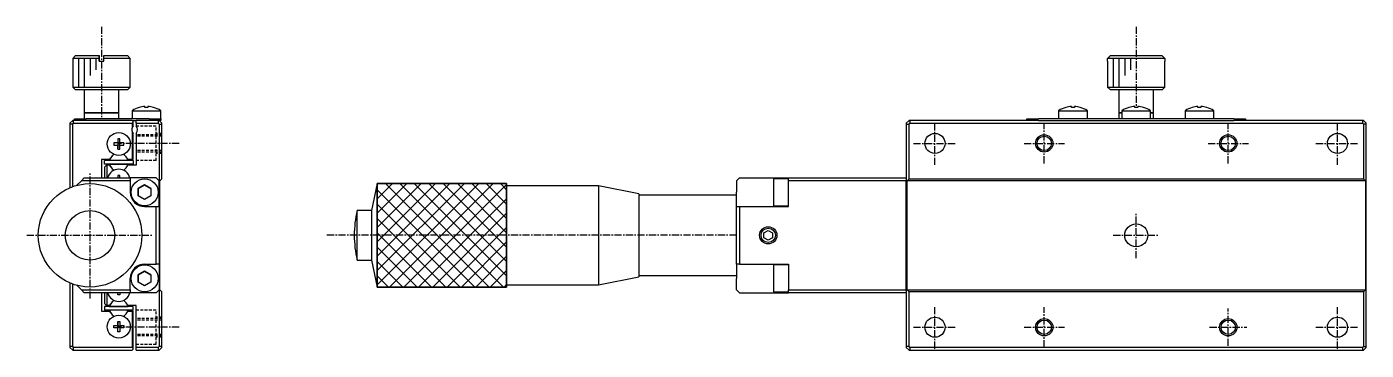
# Model space of a CAD drawing. Extents: x 46 to 544, y 48 to 281.
# Drawn here: x 311.2 to 544.2, y 162.3 to 218.7 of the extents above; entities that cross this region are included whole.
import ezdxf

# ---------------------------------------------------------------- set-up
doc = ezdxf.new("R2010")
doc.units = 0
doc.linetypes.add('CENTER', pattern=[2, 1.25, -0.25, 0.25, -0.25])
doc.linetypes.add('DASHED', pattern=[0.75, 0.5, -0.25])
doc.layers.get('0').update_dxf_attribs({"linetype": 'CONTINUOUS'})
doc.layers.add('CENTER', color=1, linetype='CENTER')

msp = doc.modelspace()

# ---------------------------------------------------------------- linework, layer by layer
at = {"color": 7, "linetype": 'CONTINUOUS'}
for p, q in [((319.75, 213.65), (319.25, 213.15)), ((323.85, 213.15), (319.25, 213.15)), ((319.25, 213.15), (319.25, 208.15)), ((319.75, 213.65), (323.85, 213.65)), ((323.85, 213.65), (323.85, 213.15)), ((323.85, 213.15), (323.85, 213.65)), ((323.85, 212.65), (323.85, 213.15)), ((323.85, 213.15), (323.85, 212.65)), ((323.85, 212.65), (324.65, 212.65)), ((324.65, 213.65), (328.75, 213.65)), ((324.65, 213.15), (324.65, 213.65)), ((329.25, 213.15), (324.65, 213.15)), ((324.65, 212.65), (324.65, 213.15)), ((329.25, 213.15), (328.75, 213.65)), ((329.25, 208.15), (329.25, 213.15)), ((499.205071, 212.65), (499.221096, 212.65)), ((499.205071, 212.65), (499.205071, 208.15)), ((499.221096, 213.15), (499.722884, 213.65)), ((499.221096, 212.65), (499.221096, 213.15)), ((509.189045, 213.15), (499.221096, 213.15)), ((499.722884, 213.65), (508.687258, 213.65)), ((508.687258, 213.65), (509.189045, 213.15)), ((509.189045, 213.15), (509.189045, 212.65)), ((509.189045, 212.65), (509.205071, 212.65)), ((509.205071, 208.15), (509.205071, 212.65)), ((319.25, 208.15), (329.25, 208.15)), ((319.25, 208.15), (319.75, 207.65)), ((328.75, 207.65), (319.75, 207.65)), ((321.25, 207.65), (321.25, 203.65)), ((327.25, 203.65), (327.25, 207.65)), ((328.75, 207.65), (329.25, 208.15)), ((499.205071, 208.15), (509.205071, 208.15)), ((499.205071, 208.15), (499.705071, 207.65)), ((508.705071, 207.65), (499.705071, 207.65)), ((501.205071, 207.65), (501.205071, 203.65)), ((507.205071, 203.65), (507.205071, 207.65)), ((508.705071, 207.65), (509.205071, 208.15)), ((321.25, 203.65), (327.25, 203.65)), ((327.25, 203.65), (321.25, 203.65)), ((321.25, 203.65), (321.25, 202.65)), ((327.25, 202.65), (327.25, 203.65)), ((329.55, 204.041657), (334.55, 204.041657)), ((329.55, 204.041657), (329.55, 202.65)), ((330.79141, 204.612581), (330.788067, 204.619436)), ((331.79, 204.612581), (331.79, 204.784953)), ((332.31, 204.612581), (331.79, 204.612581)), ((332.31, 204.784953), (332.31, 204.612581)), ((333.311933, 204.619436), (333.30859, 204.612581)), ((334.55, 202.65), (334.55, 204.041657)), ((490.705071, 204.041657), (493.205071, 204.041657)), ((490.705071, 204.041657), (490.705071, 202.65)), ((491.946481, 204.612581), (491.943138, 204.619436)), ((492.945071, 204.612581), (492.945071, 204.784953)), ((493.465071, 204.612581), (492.945071, 204.612581)), ((493.205071, 204.041657), (495.705071, 204.041657)), ((493.465071, 204.784953), (493.465071, 204.612581)), ((494.467003, 204.619436), (494.46366, 204.612581)), ((495.705071, 202.65), (495.705071, 204.041657)), ((501.205071, 203.65), (501.705071, 203.65)), ((501.705071, 203.65), (501.205071, 203.65)), ((501.205071, 203.65), (501.205071, 202.65)), ((501.705071, 204.041657), (504.205071, 204.041657)), ((501.705071, 204.041657), (501.705071, 202.65)), ((502.946481, 204.612581), (502.943138, 204.619436)), ((503.945071, 204.612581), (503.945071, 204.784953)), ((504.465071, 204.612581), (503.945071, 204.612581)), ((504.205071, 204.041657), (506.705071, 204.041657)), ((504.465071, 204.784953), (504.465071, 204.612581)), ((505.467003, 204.619436), (505.46366, 204.612581)), ((506.705071, 202.65), (506.705071, 204.041657)), ((506.705071, 203.65), (507.205071, 203.65)), ((507.205071, 203.65), (506.705071, 203.65)), ((507.205071, 202.65), (507.205071, 203.65)), ((512.705071, 204.041657), (515.205071, 204.041657)), ((512.705071, 204.041657), (512.705071, 202.65)), ((513.946481, 204.612581), (513.943138, 204.619436)), ((514.945071, 204.612581), (514.945071, 204.784953)), ((515.465071, 204.612581), (514.945071, 204.612581)), ((515.205071, 204.041657), (517.705071, 204.041657)), ((515.465071, 204.784953), (515.465071, 204.612581)), ((516.467003, 204.619436), (516.46366, 204.612581)), ((517.705071, 202.65), (517.705071, 204.041657)), ((319.25, 202.35), (318.75, 201.85)), ((318.75, 201.85), (318.75, 201.7)), ((318.75, 201.7), (318.75, 190.641562)), ((319.25, 201.7), (318.75, 201.7)), ((319.4, 202.35), (319.25, 202.35)), ((319.25, 201.7), (319.4, 201.85)), ((319.25, 190.835281), (319.25, 201.7)), ((319.4, 201.85), (319.4, 202.35)), ((329.55, 202.35), (319.4, 202.35)), ((319.4, 201.85), (329.55, 201.85)), ((319.55, 202.35), (319.55, 202.65)), ((319.55, 202.65), (321.55, 202.65)), ((330.975, 202.65), (321.55, 202.65)), ((329.55, 202.35), (330.25, 202.35)), ((329.75, 202.15), (329.55, 202.35)), ((329.55, 201.85), (329.75, 202.05)), ((329.55, 201.85), (329.55, 201.06225)), ((329.55, 200.43775), (329.55, 195.55)), ((329.75, 202.05), (329.75, 202.15)), ((329.75, 201.411438), (329.75, 202.05)), ((330.25, 201.85), (330.25, 202.35)), ((334.1, 202.35), (330.25, 202.35)), ((330.25, 201.85), (330.25, 201.411438)), ((330.25, 201.85), (334.1, 201.85)), ((332.55, 202.65), (330.975, 202.65)), ((332.55, 202.65), (334.55, 202.65)), ((334.1, 202.35), (334.1, 201.85)), ((334.25, 202.35), (334.1, 202.35)), ((334.1, 201.85), (334.25, 201.7)), ((334.55, 202.35), (334.25, 202.35)), ((334.25, 202.35), (334.75, 201.85)), ((334.25, 201.7), (334.25, 191.85)), ((334.25, 201.7), (334.75, 201.7)), ((334.55, 202.65), (334.55, 202.35)), ((334.75, 201.7), (334.75, 201.85)), ((334.75, 192.2), (334.75, 201.7)), ((464.705071, 202.35), (464.205071, 201.85)), ((464.205071, 201.85), (464.205071, 201.7)), ((464.205071, 201.7), (464.705071, 201.7)), ((464.205071, 201.7), (464.205071, 191.85)), ((464.855071, 202.35), (464.705071, 202.35)), ((464.705071, 201.7), (464.855071, 201.85)), ((464.705071, 192.2), (464.705071, 201.7)), ((464.855071, 202.35), (464.855071, 201.85)), ((486.151505, 202.35), (464.855071, 202.35)), ((464.855071, 201.85), (543.555071, 201.85)), ((485.205071, 202.35), (485.205071, 202.65)), ((485.205071, 202.65), (487.205071, 202.65)), ((487.205071, 202.35), (486.151505, 202.35)), ((492.130071, 202.65), (487.205071, 202.65)), ((487.205071, 202.35), (521.205071, 202.35)), ((493.205071, 202.65), (492.130071, 202.65)), ((494.280071, 202.65), (493.205071, 202.65)), ((503.130071, 202.65), (494.280071, 202.65)), ((504.205071, 202.65), (503.130071, 202.65)), ((505.280071, 202.65), (504.205071, 202.65)), ((514.130071, 202.65), (505.280071, 202.65)), ((515.205071, 202.65), (514.130071, 202.65)), ((516.280071, 202.65), (515.205071, 202.65)), ((521.205071, 202.65), (516.280071, 202.65)), ((521.205071, 202.65), (523.205071, 202.65)), ((522.258636, 202.35), (521.205071, 202.35)), ((543.555071, 202.35), (522.258636, 202.35)), ((523.205071, 202.65), (523.205071, 202.35)), ((543.555071, 202.35), (543.555071, 201.85)), ((543.705071, 202.35), (543.555071, 202.35)), ((543.555071, 201.85), (543.705071, 201.7)), ((544.205071, 201.85), (543.705071, 202.35)), ((543.705071, 201.7), (543.705071, 192.2)), ((544.205071, 201.7), (543.705071, 201.7)), ((544.205071, 162.85), (544.205071, 201.85)), ((327.07, 198.43), (326.363639, 198.43)), ((326.363639, 198.43), (326.363639, 198.07)), ((326.363639, 198.07), (327.07, 198.07)), ((327.43, 199.136361), (327.07, 199.136361)), ((327.07, 199.136361), (327.07, 198.43)), ((327.07, 199.136361), (327.07, 198.43)), ((327.080372, 198.419628), (327.07, 198.43)), ((327.080372, 198.080372), (327.07, 198.07)), ((327.07, 198.07), (327.07, 197.363639)), ((327.07, 197.363639), (327.07, 198.07)), ((327.419628, 198.419628), (327.080372, 198.419628)), ((327.080372, 198.419628), (327.080372, 198.080372)), ((327.080372, 198.080372), (327.419628, 198.080372)), ((327.419628, 198.419628), (327.43, 198.43)), ((327.419628, 198.080372), (327.419628, 198.419628)), ((327.419628, 198.080372), (327.43, 198.07)), ((327.43, 198.43), (327.43, 199.136361)), ((328.136361, 198.43), (327.43, 198.43)), ((327.43, 197.363639), (327.43, 198.07)), ((327.43, 198.07), (328.136361, 198.07)), ((328.136361, 198.07), (328.136361, 198.43)), ((329.75, 195.55), (329.75, 200.088562)), ((330.25, 200.088562), (330.25, 194.55)), ((469.005317, 200.088562), (469.404824, 200.088562)), ((539.005317, 200.088562), (539.404824, 200.088562)), ((325.705588, 195.55), (325.875185, 195.84375)), ((327.07, 197.363639), (327.43, 197.363639)), ((328.624815, 195.84375), (328.794412, 195.55)), ((325.705588, 195.55), (324.25, 195.55)), ((324.25, 195.55), (324.25, 192.35)), ((329.75, 195.35), (324.75, 195.35)), ((324.75, 194.75), (324.75, 195.35)), ((329.75, 194.75), (324.75, 194.75)), ((325.691104, 194.75), (324.75, 194.75)), ((325.1, 194.55), (324.75, 194.2)), ((324.75, 194.2), (324.75, 192.35)), ((325.1, 194.55), (325.25, 194.55)), ((325.25, 192.35), (325.25, 194.55)), ((325.705588, 194.55), (325.25, 194.55)), ((325.6, 194.749998), (325.691104, 194.749998)), ((325.6, 194.749998), (325.691104, 194.749998)), ((325.6, 194.749998), (325.691104, 194.749998)), ((325.6, 194.749998), (325.691104, 194.749998)), ((325.6, 194.749998), (325.691104, 194.749998)), ((325.6, 194.749998), (325.691104, 194.749998)), ((325.6, 194.749998), (325.691104, 194.749998)), ((325.6, 194.749998), (325.691104, 194.749998)), ((325.6, 194.749998), (325.691104, 194.749998)), ((325.6, 194.749998), (325.691104, 194.749998)), ((325.6, 194.749998), (325.691104, 194.749998)), ((325.6, 194.749998), (325.691104, 194.749998)), ((325.6, 194.749998), (328.9, 194.749998)), ((325.6, 194.749998), (325.691104, 194.749998)), ((325.6, 194.749998), (325.691104, 194.749998)), ((325.6, 194.749998), (325.691104, 194.749998)), ((325.6, 194.749998), (325.691104, 194.749998)), ((325.6, 194.749998), (325.691104, 194.749998)), ((325.6, 194.749998), (325.691104, 194.749998)), ((325.6, 194.749998), (325.691104, 194.749998)), ((325.6, 194.749998), (325.691104, 194.749998)), ((325.6, 194.749998), (325.691104, 194.749998)), ((325.6, 194.749998), (325.691104, 194.749998)), ((325.875185, 194.25625), (325.705588, 194.55)), ((328.794412, 194.55), (328.624815, 194.25625)), ((329.55, 195.55), (328.794412, 195.55)), ((330.25, 194.55), (328.794412, 194.55)), ((329.75, 194.75), (328.808896, 194.75)), ((328.808896, 194.749998), (328.9, 194.749998)), ((328.808896, 194.749998), (328.9, 194.749998)), ((328.808896, 194.749998), (328.9, 194.749998)), ((328.808896, 194.749998), (328.9, 194.749998)), ((328.808896, 194.749998), (328.9, 194.749998)), ((328.808896, 194.749998), (328.9, 194.749998)), ((328.808896, 194.749998), (328.9, 194.749998)), ((328.808896, 194.749998), (328.9, 194.749998)), ((328.808896, 194.749998), (328.9, 194.749998)), ((328.808896, 194.749998), (328.9, 194.749998)), ((328.808896, 194.749998), (328.9, 194.749998)), ((328.808896, 194.749998), (328.9, 194.749998)), ((328.808896, 194.749998), (328.9, 194.749998)), ((328.808896, 194.749998), (328.9, 194.749998)), ((328.808896, 194.749998), (328.9, 194.749998)), ((328.808896, 194.749998), (328.9, 194.749998)), ((328.808896, 194.749998), (328.9, 194.749998)), ((328.808896, 194.749998), (328.9, 194.749998)), ((328.808896, 194.749998), (328.9, 194.749998)), ((328.808896, 194.749998), (328.9, 194.749998)), ((328.808896, 194.749998), (328.9, 194.749998)), ((328.808896, 194.749998), (328.9, 194.749998)), ((328.808896, 194.749998), (328.9, 194.749998)), ((328.808896, 194.749998), (328.9, 194.749998)), ((328.808896, 194.749998), (328.9, 194.749998)), ((328.808896, 194.749998), (328.9, 194.749998)), ((328.808896, 194.749998), (328.9, 194.749998)), ((328.808896, 194.749998), (328.9, 194.749998)), ((328.808896, 194.749998), (328.9, 194.749998)), ((328.808896, 194.749998), (328.9, 194.749998)), ((328.808896, 194.749998), (328.9, 194.749998)), ((329.75, 195.55), (329.55, 195.55)), ((329.75, 195.35), (329.75, 194.75)), ((320.75, 191.85), (319.951562, 191.051562)), ((320.75, 191.85), (321.25, 192.35)), ((329.25, 191.85), (320.75, 191.85)), ((321.25, 192.35), (329.25, 192.35)), ((327.43, 192.736361), (327.07, 192.736361)), ((327.07, 192.736361), (327.07, 192.35)), ((327.07, 192.736361), (327.07, 192.35)), ((327.43, 192.316476), (327.43, 192.736361)), ((329.25, 192.35), (329.25, 191.85)), ((333.75, 192.35), (329.25, 192.35)), ((329.25, 191.85), (329.25, 189.85)), ((330.65, 190.485085), (331.75, 191.120171)), ((331.75, 191.120171), (330.65, 190.485085)), ((331.75, 191.120171), (332.85, 190.485085)), ((332.85, 190.485085), (331.75, 191.120171)), ((334.25, 191.85), (333.75, 192.35)), ((334.25, 187.35), (334.25, 191.85)), ((334.4, 191.85), (334.75, 192.2)), ((334.4, 172.85), (334.4, 191.85)), ((372.205071, 191.35), (371.205071, 186.65)), ((372.205071, 191.35), (372.205071, 173.35)), ((394.705071, 191.35), (372.205071, 191.35)), ((372.205071, 191.35), (394.705071, 191.35)), ((372.205071, 173.35), (372.205071, 191.35)), ((394.705071, 173.35), (394.705071, 191.35)), ((394.705071, 191.35), (394.705071, 173.35)), ((435.205071, 192.35), (434.705071, 191.85)), ((434.705071, 191.85), (434.705071, 189.85)), ((435.205071, 192.35), (443.705071, 192.35)), ((441.105071, 192.2), (441.105071, 189.85)), ((443.705071, 192.2), (441.105071, 192.2)), ((443.705071, 191.85), (443.705071, 192.35)), ((443.705071, 192.35), (464.205071, 192.35)), ((443.705071, 187.35), (443.705071, 191.85)), ((464.205071, 191.85), (443.705071, 191.85)), ((464.205071, 191.05), (464.205071, 191.85)), ((464.205071, 191.85), (464.205071, 191.05)), ((464.205071, 173.65), (464.205071, 191.05)), ((464.205071, 191.05), (464.205071, 173.65)), ((464.355071, 191.85), (464.705071, 192.2)), ((464.355071, 172.85), (464.355071, 191.85)), ((544.055071, 191.85), (464.355071, 191.85)), ((464.705071, 192.2), (543.705071, 192.2)), ((543.705071, 192.2), (544.055071, 191.85)), ((544.055071, 191.85), (544.055071, 172.85)), ((330.65, 189.214915), (330.65, 190.485085)), ((330.65, 190.485085), (330.65, 189.214915)), ((331.75, 188.579829), (330.65, 189.214915)), ((332.85, 189.214915), (331.75, 188.579829)), ((332.85, 190.485085), (332.85, 189.214915)), ((410.705071, 190.95), (394.705071, 190.95)), ((410.705071, 190.95), (410.705071, 182.350184)), ((417.705071, 189.55), (410.705071, 190.95)), ((417.705071, 189.55), (417.705071, 182.350154)), ((434.705071, 189.35), (417.705071, 189.35)), ((434.705071, 187.35), (434.705071, 189.85)), ((441.105071, 189.85), (441.105071, 187.5)), ((331.75, 187.35), (333.75, 187.35)), ((333.75, 177.35), (333.75, 187.35)), ((333.75, 187.35), (334.25, 187.35)), ((334.25, 187.35), (334.25, 177.35)), ((368.705071, 182.350092), (368.705071, 186.65)), ((371.205071, 186.65), (368.705071, 186.65)), ((371.205071, 186.65), (371.205071, 178.05)), ((434.705071, 177.35), (434.705071, 187.35)), ((434.705071, 187.35), (435.205071, 187.35)), ((435.205071, 187.35), (435.205071, 177.35)), ((435.205071, 187.35), (443.705071, 187.35)), ((441.105071, 187.5), (443.705071, 187.5)), ((368.705071, 178.05), (368.705071, 182.350092)), ((410.705071, 182.350184), (410.705071, 173.75)), ((417.705071, 182.350154), (417.705071, 175.15)), ((439.455071, 182.783013), (440.205071, 183.216025)), ((439.455071, 181.916987), (439.455071, 182.783013)), ((440.205071, 181.483975), (439.455071, 181.916987)), ((440.205071, 183.216025), (440.955071, 182.783013)), ((440.955071, 181.916987), (440.205071, 181.483975)), ((440.955071, 182.783013), (440.955071, 181.916987)), ((331.75, 177.35), (333.75, 177.35)), ((334.25, 177.35), (333.75, 177.35)), ((334.25, 177.35), (334.25, 172.85)), ((368.705071, 178.05), (371.205071, 178.05)), ((371.205071, 178.05), (372.205071, 173.35)), ((435.205071, 177.35), (434.705071, 177.35)), ((434.705071, 177.35), (434.705071, 174.85)), ((435.205071, 177.35), (443.705071, 177.35)), ((441.105071, 177.2), (441.105071, 174.85)), ((443.705071, 177.2), (441.105071, 177.2)), ((443.705071, 177.35), (443.705071, 172.85)), ((329.25, 172.85), (329.25, 174.85)), ((330.65, 175.485085), (331.75, 176.120171)), ((331.75, 176.120171), (330.65, 175.485085)), ((330.65, 174.214915), (330.65, 175.485085)), ((330.65, 175.485085), (330.65, 174.214915)), ((331.75, 176.120171), (332.85, 175.485085)), ((332.85, 175.485085), (331.75, 176.120171)), ((332.85, 175.485085), (332.85, 174.214915)), ((410.705071, 173.75), (417.705071, 175.15)), ((417.705071, 175.35), (434.705071, 175.35)), ((434.705071, 172.85), (434.705071, 174.85)), ((441.105071, 174.85), (441.105071, 172.5)), ((318.75, 174.058438), (318.75, 163)), ((319.25, 163), (319.25, 173.864719)), ((319.951562, 173.648438), (320.75, 172.85)), ((321.25, 172.35), (320.75, 172.85)), ((320.75, 172.85), (329.25, 172.85)), ((329.25, 172.85), (329.25, 172.35)), ((331.75, 173.579829), (330.65, 174.214915)), ((332.85, 174.214915), (331.75, 173.579829)), ((333.75, 172.35), (334.25, 172.85)), ((334.25, 172.85), (334.25, 163)), ((334.75, 172.5), (334.4, 172.85)), ((334.75, 163), (334.75, 172.5)), ((372.205071, 173.35), (394.705071, 173.35)), ((394.705071, 173.35), (372.205071, 173.35)), ((394.705071, 173.75), (410.705071, 173.75)), ((434.705071, 172.85), (435.205071, 172.35)), ((441.105071, 172.5), (443.705071, 172.5)), ((443.705071, 172.85), (464.205071, 172.85)), ((443.705071, 172.35), (443.705071, 172.85)), ((464.205071, 172.85), (464.205071, 173.65)), ((464.205071, 173.65), (464.205071, 172.85)), ((464.205071, 172.85), (464.205071, 162.85)), ((464.705071, 172.5), (464.355071, 172.85)), ((464.355071, 172.85), (544.055071, 172.85)), ((464.705071, 163), (464.705071, 172.5)), ((543.705071, 172.5), (464.705071, 172.5)), ((544.055071, 172.85), (543.705071, 172.5)), ((543.705071, 172.5), (543.705071, 163)), ((329.25, 172.35), (321.25, 172.35)), ((324.25, 172.35), (324.25, 169.15)), ((324.75, 172.35), (324.75, 170.5)), ((324.75, 170.5), (325.1, 170.15)), ((325.25, 170.15), (325.1, 170.15)), ((325.25, 170.15), (325.25, 172.35)), ((325.705588, 170.15), (325.25, 170.15)), ((325.705588, 170.15), (325.875185, 170.44375)), ((327.07, 171.963639), (327.07, 172.35)), ((327.07, 171.963639), (327.07, 172.35)), ((327.43, 171.963639), (327.07, 171.963639)), ((327.43, 172.383524), (327.43, 171.963639)), ((328.624815, 170.44375), (328.794412, 170.15)), ((330.25, 170.15), (328.794412, 170.15)), ((333.75, 172.35), (329.25, 172.35)), ((330.25, 162.85), (330.25, 170.15)), ((435.205071, 172.35), (443.705071, 172.35)), ((464.205071, 172.35), (443.705071, 172.35)), ((324.25, 169.15), (325.705588, 169.15)), ((324.75, 169.95), (324.75, 169.35)), ((329.75, 169.95), (324.75, 169.95)), ((325.691104, 169.95), (324.75, 169.95)), ((329.75, 169.35), (324.75, 169.35)), ((325.6, 169.950002), (325.691104, 169.950002)), ((325.6, 169.950002), (325.691104, 169.950002)), ((325.6, 169.950002), (325.691104, 169.950002)), ((325.6, 169.950002), (325.691104, 169.950002)), ((325.6, 169.950002), (325.691104, 169.950002)), ((325.6, 169.950002), (325.691104, 169.950002)), ((325.6, 169.950002), (325.691104, 169.950002)), ((325.6, 169.950002), (325.691104, 169.950002)), ((325.6, 169.950002), (325.691104, 169.950002)), ((325.6, 169.950002), (325.691104, 169.950002)), ((325.6, 169.950002), (325.691104, 169.950002)), ((325.6, 169.950002), (325.691104, 169.950002)), ((325.6, 169.950002), (328.9, 169.950002)), ((325.6, 169.950002), (325.691104, 169.950002)), ((325.6, 169.950002), (325.691104, 169.950002)), ((325.6, 169.950002), (325.691104, 169.950002)), ((325.6, 169.950002), (325.691104, 169.950002)), ((325.6, 169.950002), (325.691104, 169.950002)), ((325.6, 169.950002), (325.691104, 169.950002)), ((325.6, 169.950002), (325.691104, 169.950002)), ((325.6, 169.950002), (325.691104, 169.950002)), ((325.6, 169.950002), (325.691104, 169.950002)), ((325.6, 169.950002), (325.691104, 169.950002)), ((325.6, 169.950002), (325.691104, 169.950002)), ((325.875185, 168.85625), (325.705588, 169.15)), ((328.794412, 169.15), (328.624815, 168.85625)), ((328.794412, 169.15), (329.55, 169.15)), ((328.808896, 169.950002), (328.9, 169.950002)), ((328.808896, 169.950002), (328.9, 169.950002)), ((328.808896, 169.950002), (328.9, 169.950002)), ((328.808896, 169.950002), (328.9, 169.950002)), ((328.808896, 169.950002), (328.9, 169.950002)), ((328.808896, 169.950002), (328.9, 169.950002)), ((328.808896, 169.950002), (328.9, 169.950002)), ((328.808896, 169.950002), (328.9, 169.950002)), ((328.808896, 169.950002), (328.9, 169.950002)), ((328.808896, 169.950002), (328.9, 169.950002)), ((328.808896, 169.950002), (328.9, 169.950002)), ((328.808896, 169.950002), (328.9, 169.950002)), ((328.808896, 169.950002), (328.9, 169.950002)), ((328.808896, 169.950002), (328.9, 169.950002)), ((328.808896, 169.950002), (328.9, 169.950002)), ((328.808896, 169.950002), (328.9, 169.950002)), ((328.808896, 169.950002), (328.9, 169.950002)), ((328.808896, 169.950002), (328.9, 169.950002)), ((328.808896, 169.950002), (328.9, 169.950002)), ((328.808896, 169.950002), (328.9, 169.950002)), ((328.808896, 169.950002), (328.9, 169.950002)), ((328.808896, 169.950002), (328.9, 169.950002)), ((328.808896, 169.950002), (328.9, 169.950002)), ((328.808896, 169.950002), (328.9, 169.950002)), ((328.808896, 169.950002), (328.9, 169.950002)), ((328.808896, 169.950002), (328.9, 169.950002)), ((328.808896, 169.950002), (328.9, 169.950002)), ((328.808896, 169.950002), (328.9, 169.950002)), ((328.808896, 169.950002), (328.9, 169.950002)), ((328.808896, 169.950002), (328.9, 169.950002)), ((328.808896, 169.950002), (328.9, 169.950002)), ((329.75, 169.95), (328.808896, 169.95)), ((329.55, 169.15), (329.55, 162.85)), ((329.55, 169.15), (329.75, 169.15)), ((329.75, 169.35), (329.75, 169.95)), ((329.75, 162.65), (329.75, 169.15)), ((326.363639, 166.27), (326.363639, 166.63)), ((326.363639, 166.63), (327.07, 166.63)), ((327.07, 166.27), (326.363639, 166.27)), ((327.07, 167.336361), (327.43, 167.336361)), ((327.07, 166.63), (327.07, 167.336361)), ((327.07, 167.336361), (327.07, 166.63)), ((327.080372, 166.619628), (327.07, 166.63)), ((327.080372, 166.280372), (327.07, 166.27)), ((327.07, 165.563639), (327.07, 166.27)), ((327.07, 165.563639), (327.07, 166.27)), ((327.43, 165.563639), (327.07, 165.563639)), ((327.080372, 166.619628), (327.419628, 166.619628)), ((327.080372, 166.280372), (327.080372, 166.619628)), ((327.419628, 166.280372), (327.080372, 166.280372)), ((327.419628, 166.619628), (327.43, 166.63)), ((327.419628, 166.619628), (327.419628, 166.280372)), ((327.419628, 166.280372), (327.43, 166.27)), ((327.43, 167.336361), (327.43, 166.63)), ((327.43, 166.63), (328.136361, 166.63)), ((327.43, 166.27), (327.43, 165.563639)), ((328.136361, 166.27), (327.43, 166.27)), ((328.136361, 166.63), (328.136361, 166.27)), ((319.25, 163), (318.75, 163)), ((318.75, 163), (318.75, 162.85)), ((319.25, 162.35), (318.75, 162.85)), ((319.4, 162.85), (319.25, 163)), ((319.25, 162.35), (319.4, 162.35)), ((329.55, 162.85), (319.4, 162.85)), ((319.4, 162.35), (319.4, 162.85)), ((319.4, 162.35), (329.55, 162.35)), ((329.75, 162.65), (329.55, 162.85)), ((329.55, 162.35), (329.75, 162.55)), ((329.75, 162.55), (329.75, 162.65)), ((334.1, 162.85), (330.25, 162.85)), ((330.25, 162.35), (330.25, 162.85)), ((330.25, 162.35), (334.1, 162.35)), ((334.25, 163), (334.1, 162.85)), ((334.1, 162.85), (334.1, 162.35)), ((334.1, 162.35), (334.25, 162.35)), ((334.75, 163), (334.25, 163)), ((334.75, 162.85), (334.25, 162.35)), ((334.75, 162.85), (334.75, 163)), ((464.705071, 163), (464.205071, 163)), ((464.205071, 162.85), (464.705071, 162.35)), ((464.855071, 162.85), (464.705071, 163)), ((464.705071, 162.35), (464.855071, 162.35)), ((543.555071, 162.85), (464.855071, 162.85)), ((464.855071, 162.85), (464.855071, 162.35)), ((464.855071, 162.35), (543.555071, 162.35)), ((543.705071, 163), (543.555071, 162.85)), ((543.555071, 162.85), (543.555071, 162.35)), ((543.555071, 162.35), (543.705071, 162.35)), ((543.705071, 163), (544.205071, 163)), ((543.705071, 162.35), (544.205071, 162.85))]:
    msp.add_line(p, q, dxfattribs=at)
at = {"color": 3, "linetype": 'CONTINUOUS'}
for p, q in [((320.25, 213.15), (320.25, 208.15)), ((321.25, 213.15), (321.25, 208.15)), ((322.25, 213.15), (322.25, 210.15)), ((323.25, 213.15), (323.25, 211.15)), ((500.205071, 213.15), (500.205071, 208.15)), ((501.205071, 213.15), (501.205071, 208.15)), ((502.205071, 213.15), (502.205071, 210.15)), ((503.205071, 213.15), (503.205071, 211.15)), ((372.205071, 191.205071), (372.35, 191.35)), ((372.205071, 188.705071), (374.85, 191.35)), ((372.205071, 186.205071), (377.35, 191.35)), ((372.205071, 183.705071), (379.85, 191.35)), ((372.205071, 181.205071), (382.35, 191.35)), ((372.205071, 178.705071), (384.85, 191.35)), ((372.205071, 176.205071), (387.35, 191.35)), ((372.205071, 173.705071), (389.85, 191.35)), ((373.65, 191.35), (391.65, 173.35)), ((374.35, 173.35), (392.35, 191.35)), ((376.15, 191.35), (394.15, 173.35)), ((376.85, 173.35), (394.705071, 191.205071)), ((378.65, 191.35), (394.705071, 175.294929)), ((381.15, 191.35), (394.705071, 177.794929)), ((383.65, 191.35), (394.705071, 180.294929)), ((386.15, 191.35), (394.705071, 182.794929)), ((388.65, 191.35), (394.705071, 185.294929)), ((391.15, 191.35), (394.705071, 187.794929)), ((393.65, 191.35), (394.705071, 190.294929)), ((372.205071, 190.294929), (389.15, 173.35)), ((379.35, 173.35), (394.705071, 188.705071)), ((372.205071, 187.794929), (386.65, 173.35)), ((372.205071, 185.294929), (384.15, 173.35)), ((381.85, 173.35), (394.705071, 186.205071)), ((372.205071, 182.794929), (381.65, 173.35)), ((384.35, 173.35), (394.705071, 183.705071)), ((372.205071, 180.294929), (379.15, 173.35)), ((386.85, 173.35), (394.705071, 181.205071)), ((372.205071, 177.794929), (376.65, 173.35)), ((389.35, 173.35), (394.705071, 178.705071)), ((372.205071, 175.294929), (374.15, 173.35)), ((391.85, 173.35), (394.705071, 176.205071)), ((394.35, 173.35), (394.705071, 173.705071))]:
    msp.add_line(p, q, dxfattribs=at)
at = {"color": 3, "linetype": 'DASHED'}
for p, q in [((333.75, 201.35), (330.3, 201.35)), ((333.75, 195.35), (333.75, 201.35)), ((334.75, 199.85), (330.25, 199.85)), ((334.75, 199.6), (330.25, 199.6)), ((334.75, 200.1), (333.75, 200.1)), ((334.75, 197.1), (330.25, 197.1)), ((334.75, 196.85), (330.25, 196.85)), ((334.75, 196.6), (333.75, 196.6)), ((333.75, 195.35), (330.25, 195.35)), ((333.75, 169.35), (330.25, 169.35)), ((334.75, 167.85), (330.25, 167.85)), ((333.75, 163.35), (333.75, 169.35)), ((334.75, 168.1), (333.75, 168.1)), ((334.75, 167.6), (330.25, 167.6)), ((334.75, 165.1), (330.25, 165.1)), ((334.75, 164.85), (330.25, 164.85)), ((333.75, 163.35), (330.25, 163.35)), ((334.75, 164.6), (333.75, 164.6))]:
    msp.add_line(p, q, dxfattribs=at)
at = {"color": 7, "linetype": 'CONTINUOUS'}
for centre, radius in [((327.25, 198.25), 2), ((469.205071, 198.35), 1.75), ((488.205071, 198.35), 1.25), ((520.205071, 198.35), 1.25), ((539.205071, 198.35), 1.75), ((322.25, 182.35), 9), ((331.75, 189.85), 2.35), ((322.25, 182.35), 4.3), ((504.205071, 182.35), 2), ((440.205071, 182.35), 1.25), ((331.75, 174.85), 2.35), ((327.25, 166.45), 2), ((469.205071, 166.35), 1.75), ((539.205071, 166.35), 1.75), ((488.205071, 166.35), 1.25), ((520.205071, 166.35), 1.25)]:
    msp.add_circle(centre, radius, dxfattribs=at)
at = {"color": 3, "linetype": 'CONTINUOUS'}
for centre in [(488.205071, 198.35), (520.205071, 198.35), (440.205071, 182.35), (488.205071, 166.35), (520.205071, 166.35)]:
    msp.add_circle(centre, 1.5, dxfattribs=at)
at = {"color": 7, "linetype": 'CONTINUOUS'}
for centre, radius, start, end in [((332.05, 200.3), 4.5, 106.285843, 123.748989), ((332.05, 200.3), 4.492483, 93.317816, 106.26943), ((332.05, 200.3), 4.492483, 73.73057, 86.682184), ((332.05, 200.3), 4.5, 56.251011, 73.714157), ((493.205071, 200.3), 4.5, 106.285843, 123.748989), ((493.205071, 200.3), 4.492483, 93.317816, 106.26943), ((493.205071, 200.3), 4.492483, 73.73057, 86.682184), ((493.205071, 200.3), 4.5, 56.251011, 73.714157), ((504.205071, 200.3), 4.5, 106.285843, 123.748989), ((504.205071, 200.3), 4.492483, 93.317816, 106.26943), ((504.205071, 200.3), 4.492483, 73.73057, 86.682184), ((504.205071, 200.3), 4.5, 56.251011, 73.714157), ((515.205071, 200.3), 4.5, 106.285843, 123.748989), ((515.205071, 200.3), 4.492483, 93.317816, 106.26943), ((515.205071, 200.3), 4.492483, 73.73057, 86.682184), ((515.205071, 200.3), 4.5, 56.251011, 73.714157), ((330.5, 200.75), 1, 161.805128, 198.194872), ((330.5, 200.75), 1, 138.590378, 161.805128), ((330.5, 200.75), 1, 198.194872, 221.409622), ((329.5, 200.75), 1, 318.590378, 41.409622), ((327.25, 195.049999), 1.5875, 149.999969, 169.106911), ((327.25, 195.05), 1.5875, 135, 150), ((327.364905, 194.935095), 1.75, 121.881533, 135), ((327.25, 195.049999), 1.5875, 120.433182, 134.999975), ((327.25, 195.049999), 1.5875, 45.000025, 59.566818), ((327.135095, 194.935095), 1.75, 45, 58.118467), ((327.25, 195.05), 1.5875, 30, 45), ((327.25, 195.049999), 1.5875, 10.893062, 30.000031), ((327.25, 191.85), 2, 14.477512, 165.522488), ((327.25, 195.049999), 1.5875, 190.893083, 210), ((327.25, 195.05), 1.5875, 210, 225), ((327.364905, 195.164905), 1.75, 225, 238.118467), ((327.25, 195.049999), 1.5875, 225.000249, 239.566737), ((327.25, 195.049999), 1.5875, 300.433263, 314.999751), ((327.135095, 195.164905), 1.75, 301.881533, 315), ((327.25, 195.05), 1.5875, 315, 330), ((327.25, 195.049999), 1.5875, 330.000031, 349.106903), ((331.75, 189.85), 2.5, 180, 270), ((386.945071, 182.35), 18.74, 166.734971, 180), ((386.945071, 182.35), 18.74, 180, 193.265029), ((331.75, 174.85), 2.5, 90, 180), ((327.25, 172.85), 2, 194.477512, 345.522488), ((327.25, 169.650001), 1.5875, 150.000031, 169.106954), ((327.25, 169.65), 1.5875, 135, 150), ((327.364905, 169.535095), 1.75, 121.881533, 135), ((327.25, 169.650001), 1.5875, 120.433263, 134.999751), ((327.25, 169.650001), 1.5875, 45.000249, 59.566737), ((327.135095, 169.535095), 1.75, 45, 58.118467), ((327.25, 169.65), 1.5875, 30, 45), ((327.25, 169.650001), 1.5875, 10.893133, 30), ((327.25, 169.650001), 1.5875, 190.893069, 210.000031), ((327.25, 169.65), 1.5875, 210, 225), ((327.25, 169.650001), 1.5875, 224.999751, 239.566818), ((327.364905, 169.764905), 1.75, 225, 238.118467), ((327.25, 169.650001), 1.5875, 300.433182, 315.000249), ((327.135095, 169.764905), 1.75, 301.881533, 315), ((327.25, 169.65), 1.5875, 315, 330), ((327.25, 169.650001), 1.5875, 330, 349.10693)]:
    msp.add_arc(centre, radius, start, end, dxfattribs=at)
at = {"layer": 'CENTER', "color": 1, "linetype": 'CENTER'}
for p, q in [((324.25, 218.65), (324.25, 202.65)), ((504.205071, 218.65), (504.205071, 204.619436)), ((469.205071, 194.6), (469.205071, 202.1)), ((488.205071, 194.85), (488.205071, 201.85)), ((520.205071, 194.85), (520.205071, 201.85)), ((539.205071, 194.6), (539.205071, 202.1)), ((337.75, 198.35), (327.25, 198.35)), ((465.455071, 198.35), (472.955071, 198.35)), ((484.705071, 198.35), (491.705071, 198.35)), ((516.705071, 198.35), (523.705071, 198.35)), ((535.455071, 198.35), (542.955071, 198.35)), ((322.25, 171.35), (322.25, 193.35)), ((504.205071, 178.35), (504.205071, 186.35)), ((311.25, 182.35), (333.25, 182.35)), ((434.705071, 182.35), (363.205071, 182.35)), ((500.205071, 182.35), (508.205071, 182.35)), ((469.205071, 162.6), (469.205071, 170.1)), ((539.205071, 162.6), (539.205071, 170.1)), ((488.205071, 162.85), (488.205071, 169.85)), ((520.205071, 163.1), (520.205071, 169.6)), ((337.75, 166.35), (327.25, 166.35)), ((465.455071, 166.35), (472.955071, 166.35)), ((484.705071, 166.35), (491.705071, 166.35)), ((516.955071, 166.35), (523.455071, 166.35)), ((535.455071, 166.35), (542.955071, 166.35))]:
    msp.add_line(p, q, dxfattribs=at)

doc.saveas('drawing.dxf')
